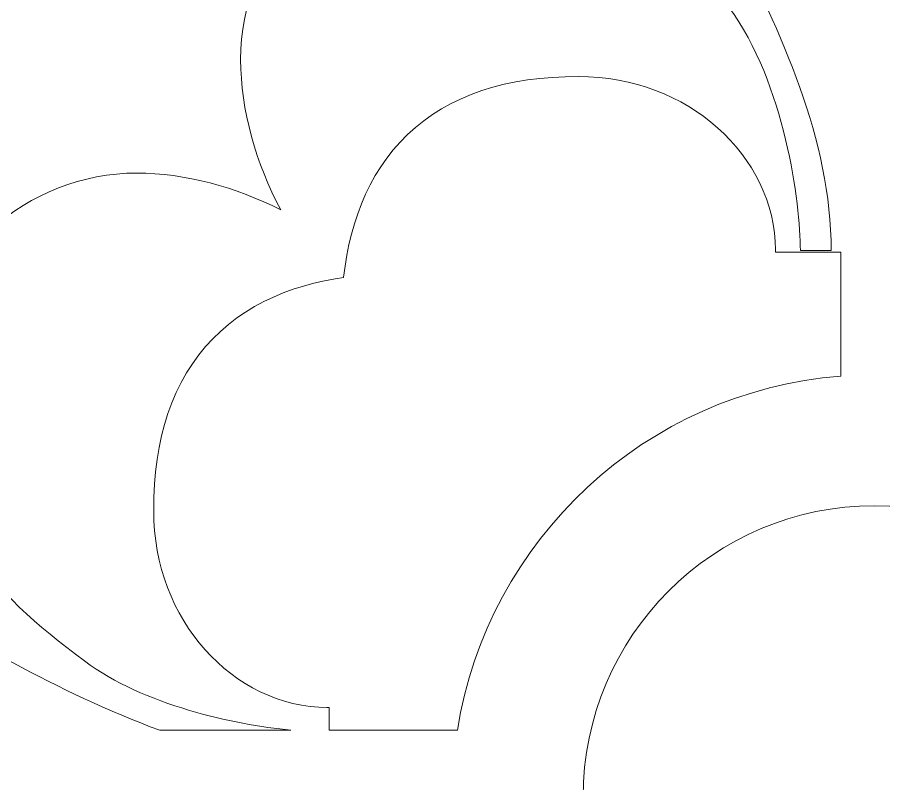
# Model space of a CAD drawing. Header units: centimetres. Extents: x -8.7 to 2, y -6.7 to 8.4.
# Drawn here: x -5.723 to -5.175, y 1.885 to 2.37 of the extents above; entities that cross this region are included whole.
import ezdxf

# ---------------------------------------------------------------- set-up
doc = ezdxf.new("R2010")
doc.units = ezdxf.units.CM
doc.header["$MEASUREMENT"] = 0
doc.layers.add('layer 1', color=7, linetype='Continuous')

msp = doc.modelspace()

# ---------------------------------------------------------------- linework, layer by layer
at = {"layer": 'layer 1', "color": 177, "lineweight": 9}
for points, knots in [([(-8.7169, -6.70279), (-8.7169, -6.70279), (-8.7169, -5.65469), (-8.7169, -5.65469), (-8.7169, -5.65469), (-8.7169, -5.65469), (-8.7169, -5.56045), (-8.7169, -5.56045), (-8.7169, -5.56045), (-8.7169, -5.56045), (-8.7169, -5.22248), (-8.7169, -5.22248), (-8.7169, -5.22248), (-8.7169, -5.22248), (-8.7169, -5.05978), (-8.7169, -5.05978), (-8.7169, -5.05978), (-8.7169, -5.05978), (-8.7169, -3.57526), (-8.7169, -3.57526), (-8.7169, -3.57526), (-8.7169, -3.57526), (-8.7169, -3.48102), (-8.7169, -3.48102), (-8.7169, -3.48102), (-8.7169, -3.48102), (-8.7169, -3.14306), (-8.7169, -3.14306), (-8.7169, -3.14306), (-8.7169, -3.14306), (-8.7169, -2.98035), (-8.7169, -2.98035), (-8.7169, -2.98035), (-8.7169, -2.98035), (-8.7169, -1.49584), (-8.7169, -1.49584), (-8.7169, -1.49584), (-8.7169, -1.49584), (-8.7169, -1.4016), (-8.7169, -1.4016), (-8.7169, -1.4016), (-8.7169, -1.4016), (-8.7169, -1.06363), (-8.7169, -1.06363), (-8.7169, -1.06363), (-8.7169, -1.06363), (-8.7169, -0.90093), (-8.7169, -0.90093), (-8.7169, -0.90093), (-8.7169, -0.90093), (-8.7169, 0.58359), (-8.7169, 0.58359), (-8.7169, 0.58359), (-8.7169, 0.58359), (-8.7169, 0.67783), (-8.7169, 0.67783), (-8.7169, 0.67783), (-8.7169, 0.67783), (-8.7169, 1.01579), (-8.7169, 1.01579), (-8.7169, 1.01579), (-8.7169, 1.01579), (-8.7169, 1.1785), (-8.7169, 1.1785), (-8.7169, 1.1785), (-8.7169, 1.1785), (-8.7169, 2.66301), (-8.7169, 2.66301), (-8.7169, 2.66301), (-8.7169, 2.66301), (-8.7169, 2.75725), (-8.7169, 2.75725), (-8.7169, 2.75725), (-8.7169, 2.75725), (-8.7169, 3.09522), (-8.7169, 3.09522), (-8.7169, 3.09522), (-8.7169, 3.09522), (-8.7169, 3.25792), (-8.7169, 3.25792), (-8.7169, 3.25792), (-8.7169, 3.25792), (-8.7169, 4.74243), (-8.7169, 4.74243), (-8.7169, 4.74243), (-8.7169, 4.74243), (-8.7169, 4.83668), (-8.7169, 4.83668), (-8.7169, 4.83668), (-8.7169, 4.83668), (-8.7169, 5.17464), (-8.7169, 5.17464), (-8.7169, 5.17464), (-8.7169, 5.17464), (-8.7169, 5.33735), (-8.7169, 5.33735), (-8.7169, 5.33735), (-8.7169, 5.33735), (-8.7169, 6.82186), (-8.7169, 6.82186), (-8.7169, 6.82186), (-8.7169, 6.82186), (-8.7169, 6.9161), (-8.7169, 6.9161), (-8.7169, 6.9161), (-8.7169, 6.9161), (-8.7169, 7.25407), (-8.7169, 7.25407), (-8.7169, 7.25407), (-8.7169, 7.25407), (-8.7169, 7.41677), (-8.7169, 7.41677), (-8.7169, 7.41677), (-8.7169, 7.41677), (-8.7169, 8.37754), (-8.7169, 8.37754), (-8.7169, 8.37754), (-8.7169, 8.37754), (-7.98536, 8.37754), (-7.98536, 8.37754), (-7.98536, 8.37754), (-7.98536, 8.37754), (-7.82032, 8.37754), (-7.82032, 8.37754), (-7.82032, 8.37754), (-7.82032, 8.37754), (-7.40775, 8.37754), (-7.40775, 8.37754), (-7.40775, 8.37754), (-7.40775, 8.37754), (-7.33799, 8.37754), (-7.33799, 8.37754), (-7.33799, 8.37754), (-7.33799, 8.37754), (-6.94873, 8.37754), (-6.94873, 8.37754), (-6.94873, 8.37754), (-6.94873, 8.37754), (-6.78737, 8.37754), (-6.78737, 8.37754), (-6.78737, 8.37754), (-6.78737, 8.37754), (-5.77977, 8.37754), (-5.77977, 8.37754), (-5.77977, 8.37754), (-5.77977, 8.37754), (-5.61473, 8.37754), (-5.61473, 8.37754), (-5.61473, 8.37754), (-5.61473, 8.37754), (-5.20216, 8.37754), (-5.20216, 8.37754), (-5.20216, 8.37754), (-5.20216, 8.37754), (-5.1324, 8.37754), (-5.1324, 8.37754), (-5.1324, 8.37754), (-5.1324, 8.37754), (-4.74314, 8.37754), (-4.74314, 8.37754), (-4.74314, 8.37754), (-4.74314, 8.37754), (-4.58178, 8.37754), (-4.58178, 8.37754), (-4.58178, 8.37754), (-4.58178, 8.37754), (-3.85015, 8.37754), (-3.85015, 8.37754), (-3.85015, 8.37754), (-3.85015, 8.37754), (-3.85015, 7.36066), (-3.85015, 7.36066), (-3.85015, 7.36066), (-3.85015, 7.36066), (-3.85015, 7.26641), (-3.85015, 7.26641), (-3.85015, 7.26641), (-3.85015, 7.26641), (-3.85015, 6.9286), (-3.85015, 6.9286), (-3.85015, 6.9286), (-3.85015, 6.9286), (-3.85015, 6.77755), (-3.85015, 6.77755), (-3.85015, 6.77755), (-3.85015, 6.77755), (-3.85015, 5.24221), (-3.85015, 5.24221), (-3.85015, 5.24221), (-3.85015, 5.24221), (-3.85015, 5.14795), (-3.85015, 5.14795), (-3.85015, 5.14795), (-3.85015, 5.14795), (-3.85015, 4.81014), (-3.85015, 4.81014), (-3.85015, 4.81014), (-3.85015, 4.81014), (-3.85015, 4.65909), (-3.85015, 4.65909), (-3.85015, 4.65909), (-3.85015, 4.65909), (-3.85015, 3.17448), (-3.85015, 3.17448), (-3.85015, 3.17448), (-3.85015, 3.17448), (-3.85015, 3.08022), (-3.85015, 3.08022), (-3.85015, 3.08022), (-3.85015, 3.08022), (-3.85015, 2.74242), (-3.85015, 2.74242), (-3.85015, 2.74242), (-3.85015, 2.74242), (-3.85015, 2.59137), (-3.85015, 2.59137), (-3.85015, 2.59137), (-3.85015, 2.59137), (-3.85015, 1.10676), (-3.85015, 1.10676), (-3.85015, 1.10676), (-3.85015, 1.10676), (-3.85015, 1.0125), (-3.85015, 1.0125), (-3.85015, 1.0125), (-3.85015, 1.0125), (-3.85015, 0.6747), (-3.85015, 0.6747), (-3.85015, 0.6747), (-3.85015, 0.6747), (-3.85015, 0.52364), (-3.85015, 0.52364), (-3.85015, 0.52364), (-3.85015, 0.52364), (-3.85015, -0.96097), (-3.85015, -0.96097), (-3.85015, -0.96097), (-3.85015, -0.96097), (-3.85015, -1.05523), (-3.85015, -1.05523), (-3.85015, -1.05523), (-3.85015, -1.05523), (-3.85015, -1.39303), (-3.85015, -1.39303), (-3.85015, -1.39303), (-3.85015, -1.39303), (-3.85015, -1.54408), (-3.85015, -1.54408), (-3.85015, -1.54408), (-3.85015, -1.54408), (-3.85015, -3.02869), (-3.85015, -3.02869), (-3.85015, -3.02869), (-3.85015, -3.02869), (-3.85015, -3.12295), (-3.85015, -3.12295), (-3.85015, -3.12295), (-3.85015, -3.12295), (-3.85015, -3.46075), (-3.85015, -3.46075), (-3.85015, -3.46075), (-3.85015, -3.46075), (-3.85015, -3.61181), (-3.85015, -3.61181), (-3.85015, -3.61181), (-3.85015, -3.61181), (-3.85015, -5.09642), (-3.85015, -5.09642), (-3.85015, -5.09642), (-3.85015, -5.09642), (-3.85015, -5.19068), (-3.85015, -5.19068), (-3.85015, -5.19068), (-3.85015, -5.19068), (-3.85015, -5.52848), (-3.85015, -5.52848), (-3.85015, -5.52848), (-3.85015, -5.52848), (-3.85015, -5.67953), (-3.85015, -5.67953), (-3.85015, -5.67953), (-3.85015, -5.67953), (-3.85015, -6.70279), (-3.85015, -6.70279), (-3.85015, -6.70279), (-3.85015, -6.70279), (-4.58169, -6.70279), (-4.58169, -6.70279), (-4.58169, -6.70279), (-4.58169, -6.70279), (-4.7476, -6.70279), (-4.7476, -6.70279), (-4.7476, -6.70279), (-4.7476, -6.70279), (-5.1324, -6.70279), (-5.1324, -6.70279), (-5.1324, -6.70279), (-5.1324, -6.70279), (-5.20216, -6.70279), (-5.20216, -6.70279), (-5.20216, -6.70279), (-5.20216, -6.70279), (-5.61759, -6.70279), (-5.61759, -6.70279), (-5.61759, -6.70279), (-5.61759, -6.70279), (-5.77971, -6.70279), (-5.77971, -6.70279), (-5.77971, -6.70279), (-5.77971, -6.70279), (-6.78728, -6.70279), (-6.78728, -6.70279), (-6.78728, -6.70279), (-6.78728, -6.70279), (-6.95319, -6.70279), (-6.95319, -6.70279), (-6.95319, -6.70279), (-6.95319, -6.70279), (-7.33799, -6.70279), (-7.33799, -6.70279), (-7.33799, -6.70279), (-7.33799, -6.70279), (-7.40775, -6.70279), (-7.40775, -6.70279), (-7.40775, -6.70279), (-7.40775, -6.70279), (-7.82318, -6.70279), (-7.82318, -6.70279), (-7.82318, -6.70279), (-7.82318, -6.70279), (-7.9853, -6.70279), (-7.9853, -6.70279), (-7.9853, -6.70279), (-7.9853, -6.70279), (-8.7169, -6.70279), (-8.7169, -6.70279)], [0, 0, 0, 0, 0.011765, 0.011765, 0.011765, 0.011765, 0.023529, 0.023529, 0.023529, 0.023529, 0.035294, 0.035294, 0.035294, 0.035294, 0.047059, 0.047059, 0.047059, 0.047059, 0.058824, 0.058824, 0.058824, 0.058824, 0.070588, 0.070588, 0.070588, 0.070588, 0.082353, 0.082353, 0.082353, 0.082353, 0.094118, 0.094118, 0.094118, 0.094118, 0.105882, 0.105882, 0.105882, 0.105882, 0.117647, 0.117647, 0.117647, 0.117647, 0.129412, 0.129412, 0.129412, 0.129412, 0.141176, 0.141176, 0.141176, 0.141176, 0.152941, 0.152941, 0.152941, 0.152941, 0.164706, 0.164706, 0.164706, 0.164706, 0.176471, 0.176471, 0.176471, 0.176471, 0.188235, 0.188235, 0.188235, 0.188235, 0.2, 0.2, 0.2, 0.2, 0.211765, 0.211765, 0.211765, 0.211765, 0.223529, 0.223529, 0.223529, 0.223529, 0.235294, 0.235294, 0.235294, 0.235294, 0.247059, 0.247059, 0.247059, 0.247059, 0.258824, 0.258824, 0.258824, 0.258824, 0.270588, 0.270588, 0.270588, 0.270588, 0.282353, 0.282353, 0.282353, 0.282353, 0.294118, 0.294118, 0.294118, 0.294118, 0.305882, 0.305882, 0.305882, 0.305882, 0.317647, 0.317647, 0.317647, 0.317647, 0.329412, 0.329412, 0.329412, 0.329412, 0.341176, 0.341176, 0.341176, 0.341176, 0.352941, 0.352941, 0.352941, 0.352941, 0.364706, 0.364706, 0.364706, 0.364706, 0.376471, 0.376471, 0.376471, 0.376471, 0.388235, 0.388235, 0.388235, 0.388235, 0.4, 0.4, 0.4, 0.4, 0.411765, 0.411765, 0.411765, 0.411765, 0.423529, 0.423529, 0.423529, 0.423529, 0.435294, 0.435294, 0.435294, 0.435294, 0.447059, 0.447059, 0.447059, 0.447059, 0.458824, 0.458824, 0.458824, 0.458824, 0.470588, 0.470588, 0.470588, 0.470588, 0.482353, 0.482353, 0.482353, 0.482353, 0.494118, 0.494118, 0.494118, 0.494118, 0.505882, 0.505882, 0.505882, 0.505882, 0.517647, 0.517647, 0.517647, 0.517647, 0.529412, 0.529412, 0.529412, 0.529412, 0.541176, 0.541176, 0.541176, 0.541176, 0.552941, 0.552941, 0.552941, 0.552941, 0.564706, 0.564706, 0.564706, 0.564706, 0.576471, 0.576471, 0.576471, 0.576471, 0.588235, 0.588235, 0.588235, 0.588235, 0.6, 0.6, 0.6, 0.6, 0.611765, 0.611765, 0.611765, 0.611765, 0.623529, 0.623529, 0.623529, 0.623529, 0.635294, 0.635294, 0.635294, 0.635294, 0.647059, 0.647059, 0.647059, 0.647059, 0.658824, 0.658824, 0.658824, 0.658824, 0.670588, 0.670588, 0.670588, 0.670588, 0.682353, 0.682353, 0.682353, 0.682353, 0.694118, 0.694118, 0.694118, 0.694118, 0.705882, 0.705882, 0.705882, 0.705882, 0.717647, 0.717647, 0.717647, 0.717647, 0.729412, 0.729412, 0.729412, 0.729412, 0.741176, 0.741176, 0.741176, 0.741176, 0.752941, 0.752941, 0.752941, 0.752941, 0.764706, 0.764706, 0.764706, 0.764706, 0.776471, 0.776471, 0.776471, 0.776471, 0.788235, 0.788235, 0.788235, 0.788235, 0.8, 0.8, 0.8, 0.8, 0.811765, 0.811765, 0.811765, 0.811765, 0.823529, 0.823529, 0.823529, 0.823529, 0.835294, 0.835294, 0.835294, 0.835294, 0.847059, 0.847059, 0.847059, 0.847059, 0.858824, 0.858824, 0.858824, 0.858824, 0.870588, 0.870588, 0.870588, 0.870588, 0.882353, 0.882353, 0.882353, 0.882353, 0.894118, 0.894118, 0.894118, 0.894118, 0.905882, 0.905882, 0.905882, 0.905882, 0.917647, 0.917647, 0.917647, 0.917647, 0.929412, 0.929412, 0.929412, 0.929412, 0.941176, 0.941176, 0.941176, 0.941176, 0.952941, 0.952941, 0.952941, 0.952941, 0.964706, 0.964706, 0.964706, 0.964706, 0.976471, 0.976471, 0.976471, 0.976471, 1, 1, 1, 1]), ([(-6.22457, 1.94496), (-6.22457, 1.94496), (-6.05188, 1.89449), (-6.05188, 1.89449), (-6.05188, 1.89449), (-6.01135, 1.91346), (-5.97028, 1.93498), (-5.93979, 1.95154), (-5.93979, 1.95154), (-5.89584, 1.97598), (-5.85553, 1.99307), (-5.81888, 1.99307), (-5.81888, 1.99307), (-5.78834, 1.99307), (-5.75413, 1.97598), (-5.72603, 1.96131), (-5.72603, 1.96131), (-5.69698, 1.94589), (-5.66563, 1.93047), (-5.6331, 1.91869), (-5.6331, 1.91869), (-5.6331, 1.91869), (-5.55021, 1.91869), (-5.55021, 1.91869), (-5.55021, 1.91869), (-5.58647, 1.9224), (-5.64295, 1.93435), (-5.68084, 1.96254), (-5.68084, 1.96254), (-5.74193, 2.00773), (-5.77978, 2.04925), (-5.77978, 2.14943), (-5.77978, 2.14943), (-5.77978, 2.21784), (-5.71628, 2.27157), (-5.64786, 2.27157), (-5.64786, 2.27157), (-5.6169, 2.27157), (-5.58494, 2.26256), (-5.55663, 2.24829), (-5.55663, 2.24829), (-5.57211, 2.27758), (-5.582, 2.3111), (-5.582, 2.34354), (-5.582, 2.34354), (-5.582, 2.41196), (-5.52826, 2.47546), (-5.45985, 2.47546), (-5.45985, 2.47546), (-5.35967, 2.47546), (-5.31816, 2.43761), (-5.27296, 2.37652), (-5.27296, 2.37652), (-5.23754, 2.3289), (-5.22776, 2.25193), (-5.22776, 2.22261), (-5.22776, 2.22261), (-5.22776, 2.22261), (-5.20821, 2.22261), (-5.20821, 2.22261), (-5.20821, 2.22261), (-5.20821, 2.29225), (-5.23998, 2.36186), (-5.27174, 2.42171), (-5.27174, 2.42171), (-5.28641, 2.44981), (-5.3035, 2.48402), (-5.3035, 2.51456), (-5.3035, 2.51456), (-5.3035, 2.55121), (-5.28641, 2.59152), (-5.26196, 2.63547), (-5.26196, 2.63547), (-5.24771, 2.66173), (-5.22978, 2.69582), (-5.21296, 2.73066), (-5.21296, 2.73066), (-5.21296, 2.73066), (-5.27026, 2.92674), (-5.27026, 2.92674), (-5.27026, 2.92674), (-5.27026, 2.92674), (-5.51779, 2.85142), (-5.51779, 2.85142), (-5.51779, 2.85142), (-5.51779, 2.85142), (-5.69159, 2.90431), (-5.69159, 2.90431), (-5.69159, 2.90431), (-5.71286, 2.77963), (-5.84819, 2.68233), (-6.01486, 2.67571), (-6.01486, 2.67571), (-6.01675, 2.51194), (-6.10612, 2.37585), (-6.22457, 2.34382), (-6.22457, 2.34382), (-6.22457, 2.34382), (-6.22457, 1.94496), (-6.22457, 1.94496)], [0, 0, 0, 0, 0.038462, 0.038462, 0.038462, 0.038462, 0.076923, 0.076923, 0.076923, 0.076923, 0.115385, 0.115385, 0.115385, 0.115385, 0.153846, 0.153846, 0.153846, 0.153846, 0.192308, 0.192308, 0.192308, 0.192308, 0.230769, 0.230769, 0.230769, 0.230769, 0.269231, 0.269231, 0.269231, 0.269231, 0.307692, 0.307692, 0.307692, 0.307692, 0.346154, 0.346154, 0.346154, 0.346154, 0.384615, 0.384615, 0.384615, 0.384615, 0.423077, 0.423077, 0.423077, 0.423077, 0.461538, 0.461538, 0.461538, 0.461538, 0.5, 0.5, 0.5, 0.5, 0.538462, 0.538462, 0.538462, 0.538462, 0.576923, 0.576923, 0.576923, 0.576923, 0.615385, 0.615385, 0.615385, 0.615385, 0.653846, 0.653846, 0.653846, 0.653846, 0.692308, 0.692308, 0.692308, 0.692308, 0.730769, 0.730769, 0.730769, 0.730769, 0.769231, 0.769231, 0.769231, 0.769231, 0.807692, 0.807692, 0.807692, 0.807692, 0.846154, 0.846154, 0.846154, 0.846154, 0.884615, 0.884615, 0.884615, 0.884615, 0.923077, 0.923077, 0.923077, 0.923077, 1, 1, 1, 1]), ([(-5.52586, 1.91869), (-5.52586, 1.91869), (-5.44483, 1.91869), (-5.44483, 1.91869), (-5.44483, 1.91869), (-5.42565, 2.03938), (-5.32572, 2.1332), (-5.20216, 2.143), (-5.20216, 2.143), (-5.20216, 2.143), (-5.20216, 2.22154), (-5.20216, 2.22154), (-5.20216, 2.22154), (-5.20216, 2.22154), (-5.2435, 2.22154), (-5.2435, 2.22154), (-5.2435, 2.22154), (-5.2435, 2.22154), (-5.2435, 2.22304), (-5.2435, 2.22304), (-5.2435, 2.22304), (-5.2435, 2.22304), (-5.24366, 2.2282), (-5.24366, 2.2282), (-5.24366, 2.2282), (-5.24366, 2.2282), (-5.24416, 2.23373), (-5.24416, 2.23373), (-5.24416, 2.23373), (-5.24416, 2.23373), (-5.24498, 2.23921), (-5.24498, 2.23921), (-5.24498, 2.23921), (-5.24498, 2.23921), (-5.24611, 2.24461), (-5.24611, 2.24461), (-5.24611, 2.24461), (-5.24611, 2.24461), (-5.24753, 2.24992), (-5.24753, 2.24992), (-5.24753, 2.24992), (-5.24753, 2.24992), (-5.24925, 2.25513), (-5.24925, 2.25513), (-5.24925, 2.25513), (-5.24925, 2.25513), (-5.25124, 2.26023), (-5.25124, 2.26023), (-5.25124, 2.26023), (-5.25124, 2.26023), (-5.25349, 2.26523), (-5.25349, 2.26523), (-5.25349, 2.26523), (-5.25349, 2.26523), (-5.25601, 2.2701), (-5.25601, 2.2701), (-5.25601, 2.2701), (-5.25601, 2.2701), (-5.25877, 2.27483), (-5.25877, 2.27483), (-5.25877, 2.27483), (-5.25877, 2.27483), (-5.26177, 2.27943), (-5.26177, 2.27943), (-5.26177, 2.27943), (-5.26177, 2.27943), (-5.265, 2.28389), (-5.265, 2.28389), (-5.265, 2.28389), (-5.265, 2.28389), (-5.26846, 2.2882), (-5.26846, 2.2882), (-5.26846, 2.2882), (-5.26846, 2.2882), (-5.27213, 2.29236), (-5.27213, 2.29236), (-5.27213, 2.29236), (-5.27213, 2.29236), (-5.27601, 2.29635), (-5.27601, 2.29635), (-5.27601, 2.29635), (-5.27601, 2.29635), (-5.28011, 2.30018), (-5.28011, 2.30018), (-5.28011, 2.30018), (-5.28011, 2.30018), (-5.2844, 2.30383), (-5.2844, 2.30383), (-5.2844, 2.30383), (-5.2844, 2.30383), (-5.28887, 2.3073), (-5.28887, 2.3073), (-5.28887, 2.3073), (-5.28887, 2.3073), (-5.29354, 2.31058), (-5.29354, 2.31058), (-5.29354, 2.31058), (-5.29354, 2.31058), (-5.29838, 2.31367), (-5.29838, 2.31367), (-5.29838, 2.31367), (-5.29838, 2.31367), (-5.3034, 2.31656), (-5.3034, 2.31656), (-5.3034, 2.31656), (-5.3034, 2.31656), (-5.30858, 2.31923), (-5.30858, 2.31923), (-5.30858, 2.31923), (-5.30858, 2.31923), (-5.31393, 2.32169), (-5.31393, 2.32169), (-5.31393, 2.32169), (-5.31393, 2.32169), (-5.31944, 2.32392), (-5.31944, 2.32392), (-5.31944, 2.32392), (-5.31944, 2.32392), (-5.3251, 2.32592), (-5.3251, 2.32592), (-5.3251, 2.32592), (-5.3251, 2.32592), (-5.33089, 2.32768), (-5.33089, 2.32768), (-5.33089, 2.32768), (-5.33089, 2.32768), (-5.33682, 2.32918), (-5.33682, 2.32918), (-5.33682, 2.32918), (-5.33682, 2.32918), (-5.34288, 2.33043), (-5.34288, 2.33043), (-5.34288, 2.33043), (-5.34288, 2.33043), (-5.34906, 2.33141), (-5.34906, 2.33141), (-5.34906, 2.33141), (-5.34906, 2.33141), (-5.35535, 2.33212), (-5.35535, 2.33212), (-5.35535, 2.33212), (-5.35535, 2.33212), (-5.36174, 2.33256), (-5.36174, 2.33256), (-5.36174, 2.33256), (-5.36174, 2.33256), (-5.36814, 2.3327), (-5.36814, 2.3327), (-5.36814, 2.3327), (-5.36814, 2.3327), (-5.37658, 2.33256), (-5.37658, 2.33256), (-5.37658, 2.33256), (-5.37658, 2.33256), (-5.38472, 2.33216), (-5.38472, 2.33216), (-5.38472, 2.33216), (-5.38472, 2.33216), (-5.39265, 2.33148), (-5.39265, 2.33148), (-5.39265, 2.33148), (-5.39265, 2.33148), (-5.40037, 2.33052), (-5.40037, 2.33052), (-5.40037, 2.33052), (-5.40037, 2.33052), (-5.4079, 2.32928), (-5.4079, 2.32928), (-5.4079, 2.32928), (-5.4079, 2.32928), (-5.41523, 2.32775), (-5.41523, 2.32775), (-5.41523, 2.32775), (-5.41523, 2.32775), (-5.42236, 2.32593), (-5.42236, 2.32593), (-5.42236, 2.32593), (-5.42236, 2.32593), (-5.42928, 2.3238), (-5.42928, 2.3238), (-5.42928, 2.3238), (-5.42928, 2.3238), (-5.43599, 2.32138), (-5.43599, 2.32138), (-5.43599, 2.32138), (-5.43599, 2.32138), (-5.44249, 2.31865), (-5.44249, 2.31865), (-5.44249, 2.31865), (-5.44249, 2.31865), (-5.44876, 2.31562), (-5.44876, 2.31562), (-5.44876, 2.31562), (-5.44876, 2.31562), (-5.4548, 2.31228), (-5.4548, 2.31228), (-5.4548, 2.31228), (-5.4548, 2.31228), (-5.4606, 2.30864), (-5.4606, 2.30864), (-5.4606, 2.30864), (-5.4606, 2.30864), (-5.46613, 2.3047), (-5.46613, 2.3047), (-5.46613, 2.3047), (-5.46613, 2.3047), (-5.4714, 2.30047), (-5.4714, 2.30047), (-5.4714, 2.30047), (-5.4714, 2.30047), (-5.47638, 2.29598), (-5.47638, 2.29598), (-5.47638, 2.29598), (-5.47638, 2.29598), (-5.48108, 2.29121), (-5.48108, 2.29121), (-5.48108, 2.29121), (-5.48108, 2.29121), (-5.48547, 2.28621), (-5.48547, 2.28621), (-5.48547, 2.28621), (-5.48547, 2.28621), (-5.48956, 2.28098), (-5.48956, 2.28098), (-5.48956, 2.28098), (-5.48956, 2.28098), (-5.49335, 2.27554), (-5.49335, 2.27554), (-5.49335, 2.27554), (-5.49335, 2.27554), (-5.49684, 2.26991), (-5.49684, 2.26991), (-5.49684, 2.26991), (-5.49684, 2.26991), (-5.50004, 2.26411), (-5.50004, 2.26411), (-5.50004, 2.26411), (-5.50004, 2.26411), (-5.50294, 2.25814), (-5.50294, 2.25814), (-5.50294, 2.25814), (-5.50294, 2.25814), (-5.50556, 2.25202), (-5.50556, 2.25202), (-5.50556, 2.25202), (-5.50556, 2.25202), (-5.50791, 2.24576), (-5.50791, 2.24576), (-5.50791, 2.24576), (-5.50791, 2.24576), (-5.51, 2.23938), (-5.51, 2.23938), (-5.51, 2.23938), (-5.51, 2.23938), (-5.51184, 2.23286), (-5.51184, 2.23286), (-5.51184, 2.23286), (-5.51184, 2.23286), (-5.51343, 2.22624), (-5.51343, 2.22624), (-5.51343, 2.22624), (-5.51343, 2.22624), (-5.5148, 2.2195), (-5.5148, 2.2195), (-5.5148, 2.2195), (-5.5148, 2.2195), (-5.51594, 2.21264), (-5.51594, 2.21264), (-5.51594, 2.21264), (-5.51594, 2.21264), (-5.51687, 2.20568), (-5.51687, 2.20568), (-5.51687, 2.20568), (-5.51687, 2.20568), (-5.51689, 2.20548), (-5.51689, 2.20548), (-5.51689, 2.20548), (-5.51689, 2.20548), (-5.52213, 2.20465), (-5.52213, 2.20465), (-5.52213, 2.20465), (-5.52213, 2.20465), (-5.52896, 2.20333), (-5.52896, 2.20333), (-5.52896, 2.20333), (-5.52896, 2.20333), (-5.53567, 2.20178), (-5.53567, 2.20178), (-5.53567, 2.20178), (-5.53567, 2.20178), (-5.54227, 2.19998), (-5.54227, 2.19998), (-5.54227, 2.19998), (-5.54227, 2.19998), (-5.54873, 2.19793), (-5.54873, 2.19793), (-5.54873, 2.19793), (-5.54873, 2.19793), (-5.55507, 2.19562), (-5.55507, 2.19562), (-5.55507, 2.19562), (-5.55507, 2.19562), (-5.56127, 2.19303), (-5.56127, 2.19303), (-5.56127, 2.19303), (-5.56127, 2.19303), (-5.56732, 2.19016), (-5.56732, 2.19016), (-5.56732, 2.19016), (-5.56732, 2.19016), (-5.57321, 2.187), (-5.57321, 2.187), (-5.57321, 2.187), (-5.57321, 2.187), (-5.57891, 2.18353), (-5.57891, 2.18353), (-5.57891, 2.18353), (-5.57891, 2.18353), (-5.58444, 2.17976), (-5.58444, 2.17976), (-5.58444, 2.17976), (-5.58444, 2.17976), (-5.58974, 2.17568), (-5.58974, 2.17568), (-5.58974, 2.17568), (-5.58974, 2.17568), (-5.59483, 2.1713), (-5.59483, 2.1713), (-5.59483, 2.1713), (-5.59483, 2.1713), (-5.59966, 2.16661), (-5.59966, 2.16661), (-5.59966, 2.16661), (-5.59966, 2.16661), (-5.60423, 2.16162), (-5.60423, 2.16162), (-5.60423, 2.16162), (-5.60423, 2.16162), (-5.60853, 2.15635), (-5.60853, 2.15635), (-5.60853, 2.15635), (-5.60853, 2.15635), (-5.61254, 2.15079), (-5.61254, 2.15079), (-5.61254, 2.15079), (-5.61254, 2.15079), (-5.61624, 2.14498), (-5.61624, 2.14498), (-5.61624, 2.14498), (-5.61624, 2.14498), (-5.61964, 2.13891), (-5.61964, 2.13891), (-5.61964, 2.13891), (-5.61964, 2.13891), (-5.62273, 2.13261), (-5.62273, 2.13261), (-5.62273, 2.13261), (-5.62273, 2.13261), (-5.62551, 2.12607), (-5.62551, 2.12607), (-5.62551, 2.12607), (-5.62551, 2.12607), (-5.62797, 2.11932), (-5.62797, 2.11932), (-5.62797, 2.11932), (-5.62797, 2.11932), (-5.63013, 2.11235), (-5.63013, 2.11235), (-5.63013, 2.11235), (-5.63013, 2.11235), (-5.63198, 2.10517), (-5.63198, 2.10517), (-5.63198, 2.10517), (-5.63198, 2.10517), (-5.63354, 2.09779), (-5.63354, 2.09779), (-5.63354, 2.09779), (-5.63354, 2.09779), (-5.6348, 2.09021), (-5.6348, 2.09021), (-5.6348, 2.09021), (-5.6348, 2.09021), (-5.63578, 2.08243), (-5.63578, 2.08243), (-5.63578, 2.08243), (-5.63578, 2.08243), (-5.63647, 2.07443), (-5.63647, 2.07443), (-5.63647, 2.07443), (-5.63647, 2.07443), (-5.63688, 2.06622), (-5.63688, 2.06622), (-5.63688, 2.06622), (-5.63688, 2.06622), (-5.63702, 2.05772), (-5.63702, 2.05772), (-5.63702, 2.05772), (-5.63702, 2.05772), (-5.63688, 2.05132), (-5.63688, 2.05132), (-5.63688, 2.05132), (-5.63688, 2.05132), (-5.63645, 2.04492), (-5.63645, 2.04492), (-5.63645, 2.04492), (-5.63645, 2.04492), (-5.63574, 2.03864), (-5.63574, 2.03864), (-5.63574, 2.03864), (-5.63574, 2.03864), (-5.63475, 2.03246), (-5.63475, 2.03246), (-5.63475, 2.03246), (-5.63475, 2.03246), (-5.63351, 2.0264), (-5.63351, 2.0264), (-5.63351, 2.0264), (-5.63351, 2.0264), (-5.632, 2.02046), (-5.632, 2.02046), (-5.632, 2.02046), (-5.632, 2.02046), (-5.63024, 2.01466), (-5.63024, 2.01466), (-5.63024, 2.01466), (-5.63024, 2.01466), (-5.62824, 2.00901), (-5.62824, 2.00901), (-5.62824, 2.00901), (-5.62824, 2.00901), (-5.62602, 2.00351), (-5.62602, 2.00351), (-5.62602, 2.00351), (-5.62602, 2.00351), (-5.62356, 1.99816), (-5.62356, 1.99816), (-5.62356, 1.99816), (-5.62356, 1.99816), (-5.62088, 1.99297), (-5.62088, 1.99297), (-5.62088, 1.99297), (-5.62088, 1.99297), (-5.618, 1.98795), (-5.618, 1.98795), (-5.618, 1.98795), (-5.618, 1.98795), (-5.61491, 1.98311), (-5.61491, 1.98311), (-5.61491, 1.98311), (-5.61491, 1.98311), (-5.61162, 1.97844), (-5.61162, 1.97844), (-5.61162, 1.97844), (-5.61162, 1.97844), (-5.60815, 1.97396), (-5.60815, 1.97396), (-5.60815, 1.97396), (-5.60815, 1.97396), (-5.6045, 1.96968), (-5.6045, 1.96968), (-5.6045, 1.96968), (-5.6045, 1.96968), (-5.60068, 1.96559), (-5.60068, 1.96559), (-5.60068, 1.96559), (-5.60068, 1.96559), (-5.59669, 1.9617), (-5.59669, 1.9617), (-5.59669, 1.9617), (-5.59669, 1.9617), (-5.59253, 1.95802), (-5.59253, 1.95802), (-5.59253, 1.95802), (-5.59253, 1.95802), (-5.58822, 1.95457), (-5.58822, 1.95457), (-5.58822, 1.95457), (-5.58822, 1.95457), (-5.58376, 1.95133), (-5.58376, 1.95133), (-5.58376, 1.95133), (-5.58376, 1.95133), (-5.57915, 1.94833), (-5.57915, 1.94833), (-5.57915, 1.94833), (-5.57915, 1.94833), (-5.57441, 1.94557), (-5.57441, 1.94557), (-5.57441, 1.94557), (-5.57441, 1.94557), (-5.56955, 1.94306), (-5.56955, 1.94306), (-5.56955, 1.94306), (-5.56955, 1.94306), (-5.56457, 1.9408), (-5.56457, 1.9408), (-5.56457, 1.9408), (-5.56457, 1.9408), (-5.55946, 1.93881), (-5.55946, 1.93881), (-5.55946, 1.93881), (-5.55946, 1.93881), (-5.55424, 1.93709), (-5.55424, 1.93709), (-5.55424, 1.93709), (-5.55424, 1.93709), (-5.54893, 1.93567), (-5.54893, 1.93567), (-5.54893, 1.93567), (-5.54893, 1.93567), (-5.54353, 1.93454), (-5.54353, 1.93454), (-5.54353, 1.93454), (-5.54353, 1.93454), (-5.53805, 1.93372), (-5.53805, 1.93372), (-5.53805, 1.93372), (-5.53805, 1.93372), (-5.53251, 1.93322), (-5.53251, 1.93322), (-5.53251, 1.93322), (-5.53251, 1.93322), (-5.52735, 1.93307), (-5.52735, 1.93307), (-5.52735, 1.93307), (-5.52735, 1.93307), (-5.52586, 1.93307), (-5.52586, 1.93307), (-5.52586, 1.93307), (-5.52586, 1.93307), (-5.52586, 1.91869), (-5.52586, 1.91869)], [0, 0, 0, 0, 0.007463, 0.007463, 0.007463, 0.007463, 0.014925, 0.014925, 0.014925, 0.014925, 0.022388, 0.022388, 0.022388, 0.022388, 0.029851, 0.029851, 0.029851, 0.029851, 0.037313, 0.037313, 0.037313, 0.037313, 0.044776, 0.044776, 0.044776, 0.044776, 0.052239, 0.052239, 0.052239, 0.052239, 0.059701, 0.059701, 0.059701, 0.059701, 0.067164, 0.067164, 0.067164, 0.067164, 0.074627, 0.074627, 0.074627, 0.074627, 0.08209, 0.08209, 0.08209, 0.08209, 0.089552, 0.089552, 0.089552, 0.089552, 0.097015, 0.097015, 0.097015, 0.097015, 0.104478, 0.104478, 0.104478, 0.104478, 0.11194, 0.11194, 0.11194, 0.11194, 0.119403, 0.119403, 0.119403, 0.119403, 0.126866, 0.126866, 0.126866, 0.126866, 0.134328, 0.134328, 0.134328, 0.134328, 0.141791, 0.141791, 0.141791, 0.141791, 0.149254, 0.149254, 0.149254, 0.149254, 0.156716, 0.156716, 0.156716, 0.156716, 0.164179, 0.164179, 0.164179, 0.164179, 0.171642, 0.171642, 0.171642, 0.171642, 0.179104, 0.179104, 0.179104, 0.179104, 0.186567, 0.186567, 0.186567, 0.186567, 0.19403, 0.19403, 0.19403, 0.19403, 0.201493, 0.201493, 0.201493, 0.201493, 0.208955, 0.208955, 0.208955, 0.208955, 0.216418, 0.216418, 0.216418, 0.216418, 0.223881, 0.223881, 0.223881, 0.223881, 0.231343, 0.231343, 0.231343, 0.231343, 0.238806, 0.238806, 0.238806, 0.238806, 0.246269, 0.246269, 0.246269, 0.246269, 0.253731, 0.253731, 0.253731, 0.253731, 0.261194, 0.261194, 0.261194, 0.261194, 0.268657, 0.268657, 0.268657, 0.268657, 0.276119, 0.276119, 0.276119, 0.276119, 0.283582, 0.283582, 0.283582, 0.283582, 0.291045, 0.291045, 0.291045, 0.291045, 0.298507, 0.298507, 0.298507, 0.298507, 0.30597, 0.30597, 0.30597, 0.30597, 0.313433, 0.313433, 0.313433, 0.313433, 0.320896, 0.320896, 0.320896, 0.320896, 0.328358, 0.328358, 0.328358, 0.328358, 0.335821, 0.335821, 0.335821, 0.335821, 0.343284, 0.343284, 0.343284, 0.343284, 0.350746, 0.350746, 0.350746, 0.350746, 0.358209, 0.358209, 0.358209, 0.358209, 0.365672, 0.365672, 0.365672, 0.365672, 0.373134, 0.373134, 0.373134, 0.373134, 0.380597, 0.380597, 0.380597, 0.380597, 0.38806, 0.38806, 0.38806, 0.38806, 0.395522, 0.395522, 0.395522, 0.395522, 0.402985, 0.402985, 0.402985, 0.402985, 0.410448, 0.410448, 0.410448, 0.410448, 0.41791, 0.41791, 0.41791, 0.41791, 0.425373, 0.425373, 0.425373, 0.425373, 0.432836, 0.432836, 0.432836, 0.432836, 0.440299, 0.440299, 0.440299, 0.440299, 0.447761, 0.447761, 0.447761, 0.447761, 0.455224, 0.455224, 0.455224, 0.455224, 0.462687, 0.462687, 0.462687, 0.462687, 0.470149, 0.470149, 0.470149, 0.470149, 0.477612, 0.477612, 0.477612, 0.477612, 0.485075, 0.485075, 0.485075, 0.485075, 0.492537, 0.492537, 0.492537, 0.492537, 0.5, 0.5, 0.5, 0.5, 0.507463, 0.507463, 0.507463, 0.507463, 0.514925, 0.514925, 0.514925, 0.514925, 0.522388, 0.522388, 0.522388, 0.522388, 0.529851, 0.529851, 0.529851, 0.529851, 0.537313, 0.537313, 0.537313, 0.537313, 0.544776, 0.544776, 0.544776, 0.544776, 0.552239, 0.552239, 0.552239, 0.552239, 0.559701, 0.559701, 0.559701, 0.559701, 0.567164, 0.567164, 0.567164, 0.567164, 0.574627, 0.574627, 0.574627, 0.574627, 0.58209, 0.58209, 0.58209, 0.58209, 0.589552, 0.589552, 0.589552, 0.589552, 0.597015, 0.597015, 0.597015, 0.597015, 0.604478, 0.604478, 0.604478, 0.604478, 0.61194, 0.61194, 0.61194, 0.61194, 0.619403, 0.619403, 0.619403, 0.619403, 0.626866, 0.626866, 0.626866, 0.626866, 0.634328, 0.634328, 0.634328, 0.634328, 0.641791, 0.641791, 0.641791, 0.641791, 0.649254, 0.649254, 0.649254, 0.649254, 0.656716, 0.656716, 0.656716, 0.656716, 0.664179, 0.664179, 0.664179, 0.664179, 0.671642, 0.671642, 0.671642, 0.671642, 0.679104, 0.679104, 0.679104, 0.679104, 0.686567, 0.686567, 0.686567, 0.686567, 0.69403, 0.69403, 0.69403, 0.69403, 0.701493, 0.701493, 0.701493, 0.701493, 0.708955, 0.708955, 0.708955, 0.708955, 0.716418, 0.716418, 0.716418, 0.716418, 0.723881, 0.723881, 0.723881, 0.723881, 0.731343, 0.731343, 0.731343, 0.731343, 0.738806, 0.738806, 0.738806, 0.738806, 0.746269, 0.746269, 0.746269, 0.746269, 0.753731, 0.753731, 0.753731, 0.753731, 0.761194, 0.761194, 0.761194, 0.761194, 0.768657, 0.768657, 0.768657, 0.768657, 0.776119, 0.776119, 0.776119, 0.776119, 0.783582, 0.783582, 0.783582, 0.783582, 0.791045, 0.791045, 0.791045, 0.791045, 0.798507, 0.798507, 0.798507, 0.798507, 0.80597, 0.80597, 0.80597, 0.80597, 0.813433, 0.813433, 0.813433, 0.813433, 0.820896, 0.820896, 0.820896, 0.820896, 0.828358, 0.828358, 0.828358, 0.828358, 0.835821, 0.835821, 0.835821, 0.835821, 0.843284, 0.843284, 0.843284, 0.843284, 0.850746, 0.850746, 0.850746, 0.850746, 0.858209, 0.858209, 0.858209, 0.858209, 0.865672, 0.865672, 0.865672, 0.865672, 0.873134, 0.873134, 0.873134, 0.873134, 0.880597, 0.880597, 0.880597, 0.880597, 0.88806, 0.88806, 0.88806, 0.88806, 0.895522, 0.895522, 0.895522, 0.895522, 0.902985, 0.902985, 0.902985, 0.902985, 0.910448, 0.910448, 0.910448, 0.910448, 0.91791, 0.91791, 0.91791, 0.91791, 0.925373, 0.925373, 0.925373, 0.925373, 0.932836, 0.932836, 0.932836, 0.932836, 0.940299, 0.940299, 0.940299, 0.940299, 0.947761, 0.947761, 0.947761, 0.947761, 0.955224, 0.955224, 0.955224, 0.955224, 0.962687, 0.962687, 0.962687, 0.962687, 0.970149, 0.970149, 0.970149, 0.970149, 0.977612, 0.977612, 0.977612, 0.977612, 0.985075, 0.985075, 0.985075, 0.985075, 1, 1, 1, 1]), ([(-5.36521, 1.87641), (-5.36521, 1.97828), (-5.2826, 2.06089), (-5.18073, 2.06089), (-5.18073, 2.06089), (-5.07886, 2.06089), (-4.99625, 1.97828), (-4.99625, 1.87641), (-4.99625, 1.87641), (-4.99625, 1.77455), (-5.07886, 1.69193), (-5.18073, 1.69193), (-5.18073, 1.69193), (-5.2826, 1.69193), (-5.36521, 1.77455), (-5.36521, 1.87641)], [0, 0, 0, 0, 0.2, 0.2, 0.2, 0.2, 0.4, 0.4, 0.4, 0.4, 0.6, 0.6, 0.6, 0.6, 1, 1, 1, 1])]:
    msp.add_open_spline(points, degree=3, knots=knots, dxfattribs=at)

doc.saveas('drawing.dxf')
